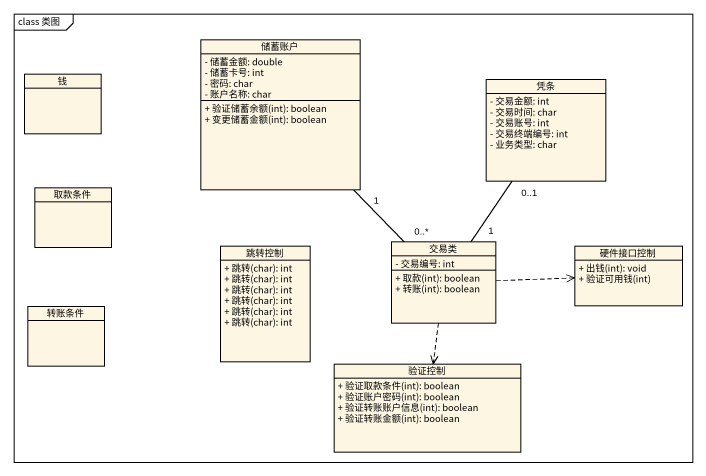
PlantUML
@startuml
mainframe class 类图
hide circle
hide empty members
skinparam classAttributeIconSize 0
class 储蓄账户 {
  - 储蓄金额: double
  - 储蓄卡号: int
  - 密码: char
  - 账户名称: char
  + 验证储蓄余额(int): boolean
  + 变更储蓄金额(int): boolean
}
class 钱
class 凭条 {
  - 交易金额: int
  - 交易时间: char
  - 交易账号: int
  - 交易终端编号: int
  - 业务类型: char
}
class 取款条件
class 跳转控制 {
  + 跳转(char): int
  + 跳转(char): int
  + 跳转(char): int
  + 跳转(char): int
  + 跳转(char): int
  + 跳转(char): int
}
class 交易类 {
  - 交易编号: int
  + 取款(int): boolean
  + 转账(int): boolean
}
class 硬件接口控制 {
  + 出钱(int): void
  + 验证可用钱(int)
}
class 转账条件
class 验证控制 {
  + 验证取款条件(int): boolean
  + 验证账户密码(int): boolean
  + 验证转账账户信息(int): boolean
  + 验证转账金额(int): boolean
}
交易类 "0..*" -up- "1" 储蓄账户
交易类 "1" -up- "0..1" 凭条
交易类 .right.> 硬件接口控制
交易类 ..> 验证控制
@enduml
